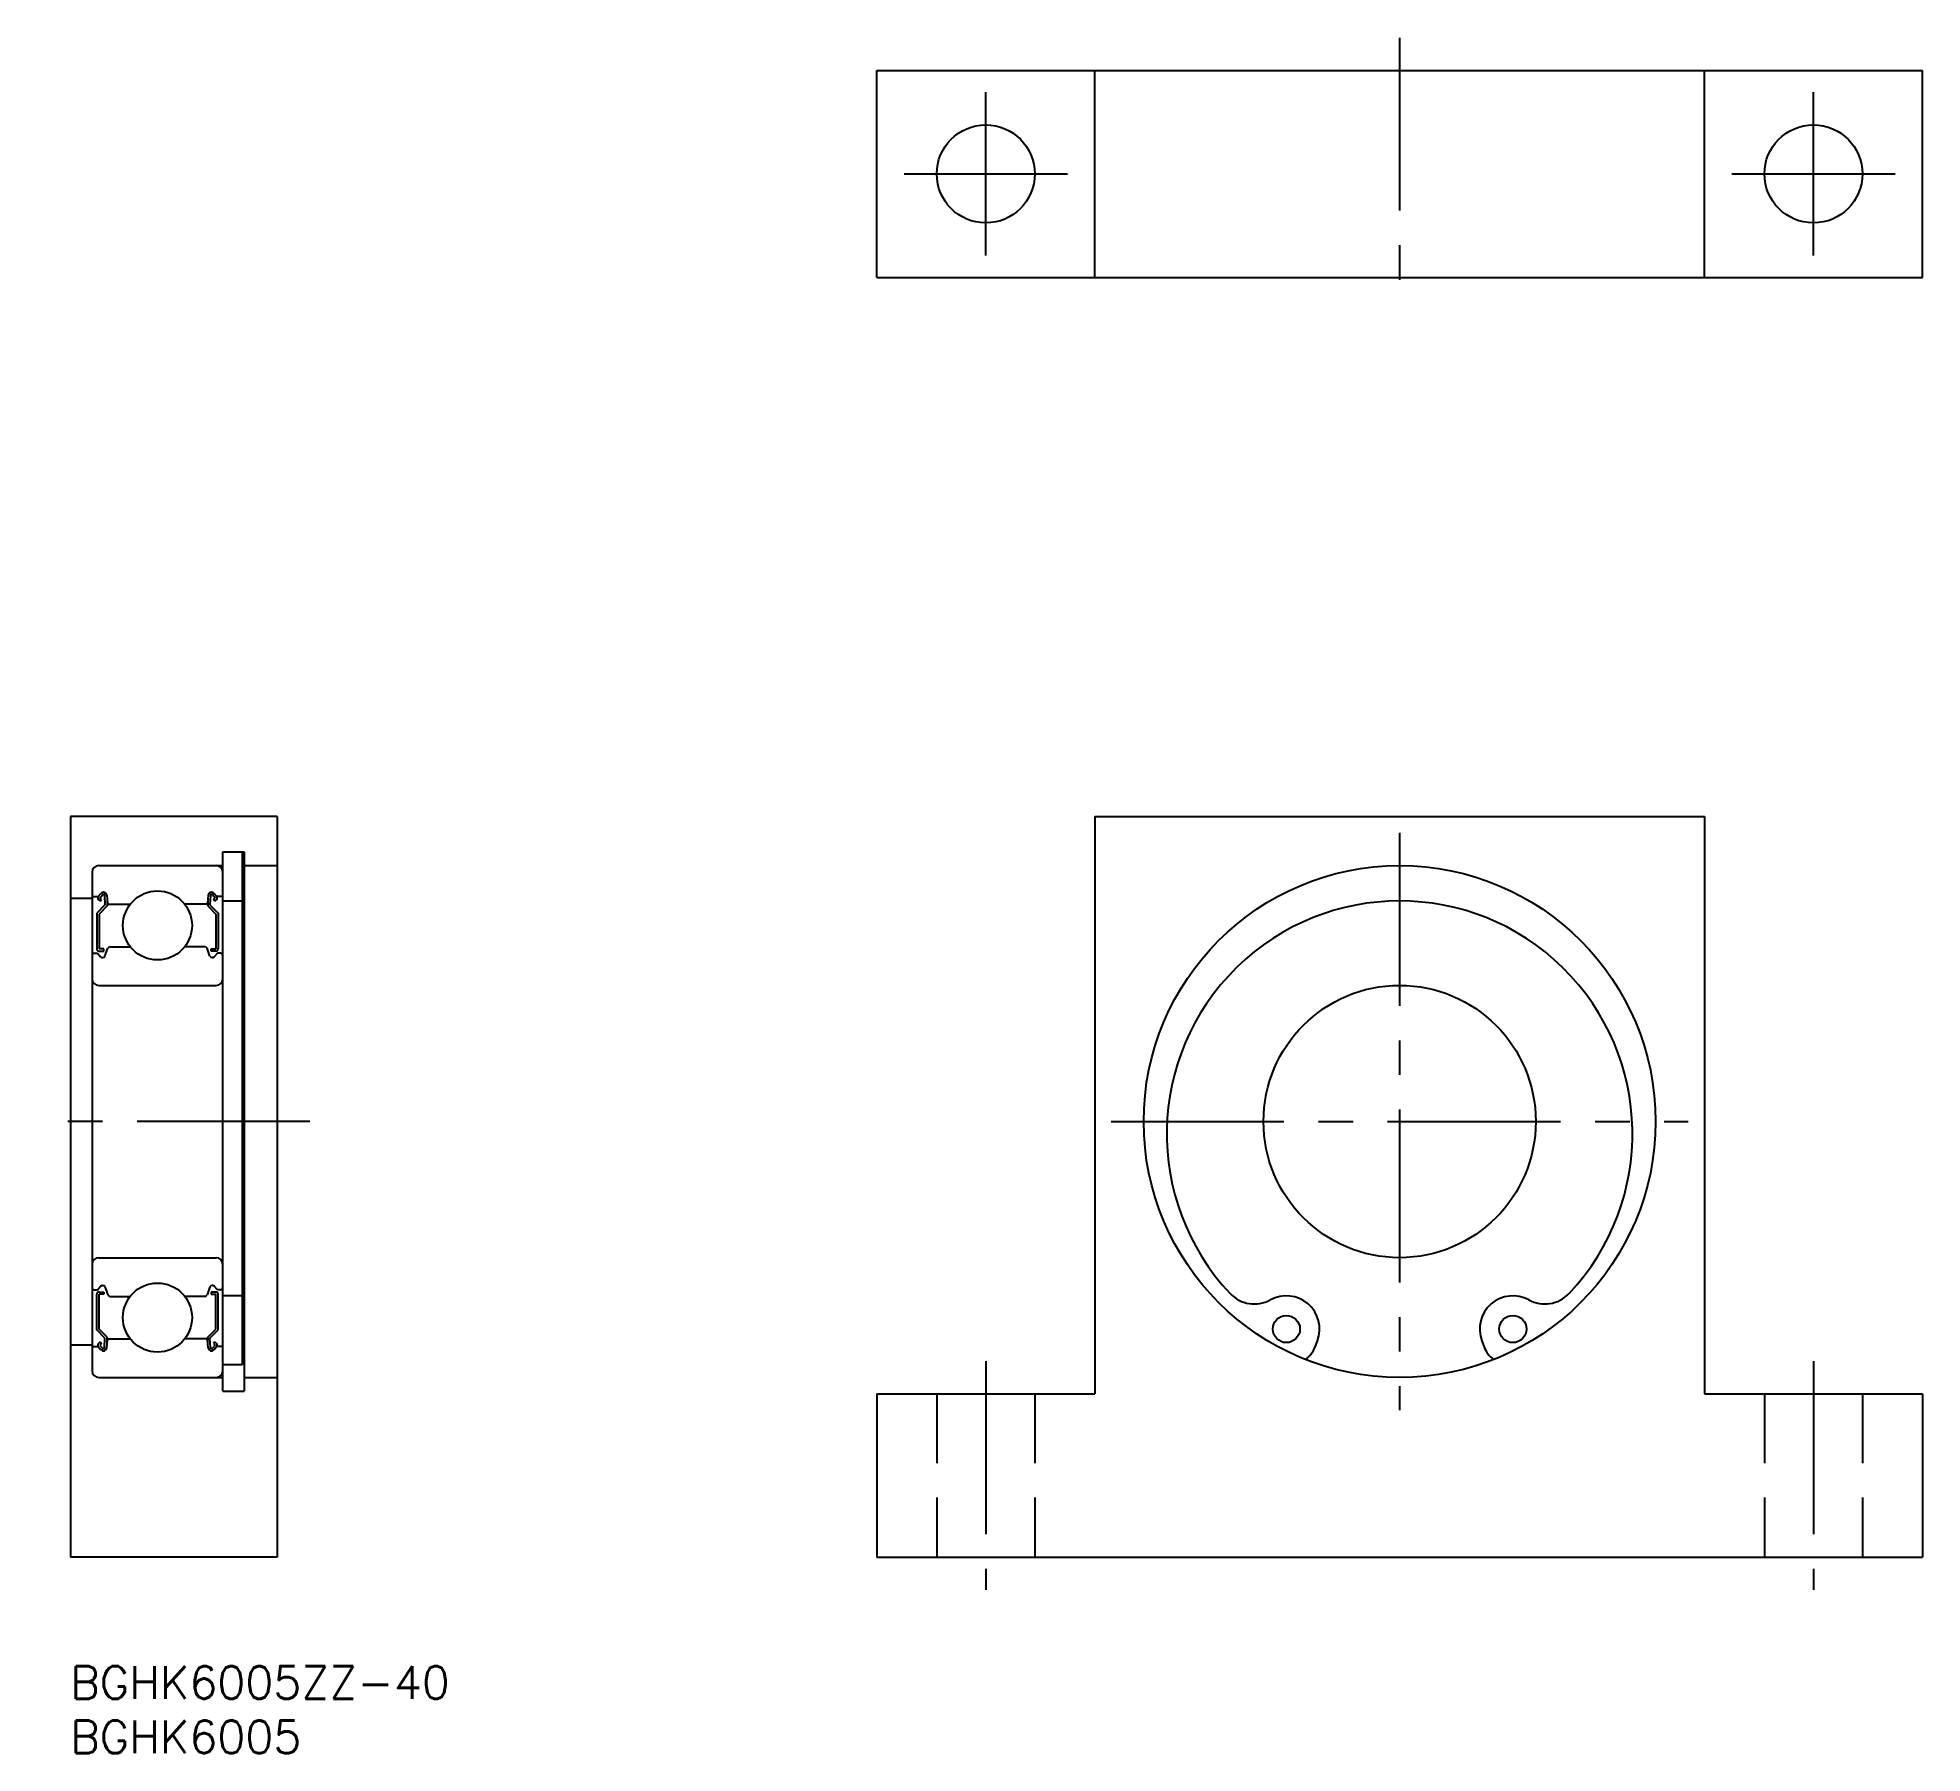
# Model space of a CAD drawing. Extents: x -3 to 170, y -8 to 150.
import ezdxf

# ---------------------------------------------------------------- set-up
doc = ezdxf.new("R2010")
doc.units = 0
doc.header["$LTSCALE"] = 0.5
doc.linetypes.add('CENTER', pattern=[50.8, 31.75, -6.35, 6.35, -6.35])
doc.linetypes.add('DASHED', pattern=[19.05, 12.7, -6.35])
for name, color, linetype in [('MSM_CENTER', 1, 'CENTER'), ('MSM_CONTINUOUS', 7, 'CONTINUOUS'), ('MSM_DASHED', 4, 'DASHED'), ('MSM_PART_NUMBER', 7, 'CONTINUOUS')]:
    doc.layers.add(name, color=color, linetype=linetype)
doc.styles.get("Standard").update_dxf_attribs({"font": 'txt.shx', "height": 3, "bigfont": 'bigfont.shx'})

# ---------------------------------------------------------------- blocks, each defined once
blk = doc.blocks.new('*U5')
at = {"layer": 'MSM_PART_NUMBER'}
blk.add_text('BGHK6005ZZ-40', height=3, dxfattribs=at).set_placement((0, -3))
blk = doc.blocks.new('*U6')
at = {"layer": 'MSM_PART_NUMBER'}
blk.add_text('BGHK6005', height=3, dxfattribs=at).set_placement((0, -8))

msp = doc.modelspace()

# ---------------------------------------------------------------- linework, layer by layer
at = {"layer": 'MSM_CENTER'}
for p, q in [((122.06, 149.5), (122.06, 124.5)), ((84.06, 129.5), (84.06, 144.5)), ((160.06, 129.5), (160.06, 144.5)), ((76.56, 137), (91.56, 137)), ((152.56, 137), (167.56, 137)), ((122.06, 76.5), (122.06, 23.5)), ((22, 50), (-3, 50)), ((95.56, 50), (148.56, 50)), ((84.06, 28), (84.06, 7)), ((160.06, 28), (160.06, 7))]:
    msp.add_line(p, q, dxfattribs=at)
at = {"layer": 'MSM_CONTINUOUS'}
for p, q in [((74.06, 146.5), (170.06, 146.5)), ((74.06, 127.5), (74.06, 146.5)), ((94.06, 127.5), (94.06, 146.5)), ((150.06, 127.5), (150.06, 146.5)), ((170.06, 127.5), (170.06, 146.5)), ((74.06, 127.5), (170.06, 127.5)), ((0, 78), (0, 10)), ((19, 78), (0, 78)), ((19, 78), (19, 10)), ((94.06, 78), (94.06, 25)), ((94.06, 78), (150.06, 78)), ((150.06, 78), (150.06, 25)), ((14, 25.25), (14, 74.75)), ((14, 74.75), (15.95, 74.75)), ((15.8, 27.68, 1.25), (15.8, 74.75, 1.25)), ((15.95, 74.75), (15.95, 25.25)), ((2, 72.9), (2, 27.1)), ((2.6, 73.5), (14, 73.5)), ((15.95, 73.5), (19, 73.5)), ((0, 70.5), (2, 70.5)), ((2.1, 70.65), (2.56, 70.65)), ((3.18, 69.88), (2.43, 69.13)), ((2.56, 70.65), (2.81, 70.95)), ((2.74, 70.24), (2.58, 70.37)), ((3.38, 69.8), (2.63, 69.05)), ((2.71, 70.52), (2.96, 70.82)), ((2.87, 70.39), (2.71, 70.52)), ((2.74, 70.24), (2.87, 70.39)), ((3.14, 70.76), (3.18, 69.88)), ((3.34, 70.78), (3.4, 70.04)), ((3.38, 70.27), (3.38, 69.8)), ((3.5, 69.95), (5.49, 69.95)), ((12.5, 69.95), (10.51, 69.95)), ((12.66, 70.78), (12.6, 70.04)), ((12.62, 70.27), (12.62, 69.8)), ((12.62, 69.8), (13.37, 69.05)), ((12.86, 70.76), (12.82, 69.88)), ((12.82, 69.88), (13.57, 69.13)), ((13.29, 70.52), (13.04, 70.82)), ((13.13, 70.39), (13.29, 70.52)), ((13.26, 70.24), (13.13, 70.39)), ((13.44, 70.65), (13.19, 70.95)), ((13.26, 70.24), (13.42, 70.37)), ((13.9, 70.65), (13.44, 70.65)), ((14, 70.25), (15.8, 70.25)), ((2.43, 69.13), (2.43, 65.85)), ((2.63, 69.05), (2.63, 65.85)), ((13.37, 69.05), (13.37, 65.85)), ((13.57, 69.13), (13.57, 65.85)), ((3.08, 65.85), (2.63, 65.85)), ((3.08, 65.65), (3.08, 65.85)), ((3.18, 65.18), (3.45, 65.92)), ((3.64, 66.05), (5.49, 66.05)), ((12.36, 66.05), (10.51, 66.05)), ((12.82, 65.18), (12.55, 65.92)), ((12.92, 65.65), (12.92, 65.85)), ((12.92, 65.85), (13.37, 65.85)), ((2.2, 65.45), (2.5, 65.45)), ((2.5, 65.45), (2.78, 65.12)), ((2.63, 65.65), (3.08, 65.65)), ((2.93, 65.05), (2.99, 65.05)), ((13.37, 65.65), (12.92, 65.65)), ((13.07, 65.05), (13.01, 65.05)), ((13.5, 65.45), (13.22, 65.12)), ((13.8, 65.45), (13.5, 65.45)), ((2.6, 62.5), (13.4, 62.5)), ((0, 44), (0, 44)), ((2.6, 37.5), (13.4, 37.5)), ((2.5, 34.55), (2.78, 34.88)), ((2.93, 34.95), (2.99, 34.95)), ((3.18, 34.82), (3.45, 34.08)), ((12.82, 34.82), (12.55, 34.08)), ((13.07, 34.95), (13.01, 34.95)), ((13.5, 34.55), (13.22, 34.88)), ((2.2, 34.55), (2.5, 34.55)), ((2.43, 30.87), (2.43, 34.15)), ((2.63, 34.35), (3.08, 34.35)), ((2.63, 30.95), (2.63, 34.15)), ((3.08, 34.15), (2.63, 34.15)), ((3.08, 34.35), (3.08, 34.15)), ((3.64, 33.95), (5.49, 33.95)), ((12.36, 33.95), (10.51, 33.95)), ((12.92, 34.35), (12.92, 34.15)), ((13.37, 34.35), (12.92, 34.35)), ((12.92, 34.15), (13.37, 34.15)), ((13.37, 30.95), (13.37, 34.15)), ((13.8, 34.55), (13.5, 34.55)), ((13.57, 30.87), (13.57, 34.15)), ((15.8, 34), (14, 34)), ((0, 29.5), (2, 29.5)), ((3.18, 30.12), (2.43, 30.87)), ((2.74, 29.76), (2.58, 29.63)), ((3.38, 30.2), (2.63, 30.95)), ((2.87, 29.61), (2.71, 29.48)), ((2.71, 29.48), (2.96, 29.18)), ((2.74, 29.76), (2.87, 29.61)), ((3.14, 29.24), (3.18, 30.12)), ((3.34, 29.22), (3.4, 29.96)), ((3.38, 29.73), (3.38, 30.2)), ((3.5, 30.05), (5.49, 30.05)), ((12.5, 30.05), (10.51, 30.05)), ((12.66, 29.22), (12.6, 29.96)), ((12.62, 30.2), (13.37, 30.95)), ((12.62, 29.73), (12.62, 30.2)), ((12.82, 30.12), (13.57, 30.87)), ((12.86, 29.24), (12.82, 30.12)), ((13.29, 29.48), (13.04, 29.18)), ((13.26, 29.76), (13.13, 29.61)), ((13.13, 29.61), (13.29, 29.48)), ((13.26, 29.76), (13.42, 29.63)), ((114.29, 29.3), (114.51, 29.88)), ((129.6, 29.88), (129.82, 29.3)), ((2.1, 29.35), (2.56, 29.35)), ((2.56, 29.35), (2.81, 29.05)), ((13.44, 29.35), (13.19, 29.05)), ((13.9, 29.35), (13.44, 29.35)), ((2.6, 26.5), (14, 26.5)), ((5.5, 26.5), (5.5, 26.5)), ((14, 27.68), (15.8, 27.68)), ((15.95, 26.5), (19, 26.5)), ((14, 25.25), (15.95, 25.25)), ((74.06, 25), (94.06, 25)), ((74.06, 25), (74.06, 10)), ((150.06, 25), (170.06, 25)), ((170.06, 25), (170.06, 10)), ((19, 10), (0, 10)), ((74.06, 10), (170.06, 10))]:
    msp.add_line(p, q, dxfattribs=at)
for centre, radius in [((84.06, 137), 4.5), ((160.06, 137), 4.5), ((122.06, 50), 23.5), ((8, 68), 3.17), ((122.06, 50), 12.5), ((8, 32), 3.17), ((111.66, 30.95), 1.25), ((132.46, 30.95), 1.25)]:
    msp.add_circle(centre, radius, dxfattribs=at)
for centre, radius, start, end in [((2.6, 72.9), 0.6, 90, 180), ((13.4, 72.9), 0.6, 0, 90), ((3.04, 70.75), 0.3, 4.9967, 140.0012), ((12.96, 70.75), 0.3, 39.9988, 175.0033), ((2.1, 70.75), 0.1, 180, 270), ((2.71, 70.52), 0.2, 140.0012, 230.0863), ((3.04, 70.75), 0.1, 2.8198, 140.0023), ((3.5, 70.05), 0.1, 184.9967, 270), ((12.5, 70.05), 0.1, 270, 355.0033), ((12.96, 70.75), 0.1, 39.9977, 177.1802), ((13.29, 70.52), 0.2, 309.9137, 39.9988), ((13.9, 70.75), 0.1, 270, 0), ((122.06, 48.87), 21.38, 316.6826, 223.3174), ((2.63, 65.85), 0.2, 180, 270), ((3.64, 65.85), 0.2, 90, 159.9921), ((12.36, 65.85), 0.2, 20.0079, 90), ((13.37, 65.85), 0.2, 270, 0), ((2.2, 65.25), 0.2, 90, 180), ((2.93, 65.25), 0.2, 219.9945, 270), ((2.99, 65.25), 0.2, 270, 339.9921), ((13.01, 65.25), 0.2, 200.0079, 270), ((13.07, 65.25), 0.2, 270, 320.0055), ((13.8, 65.25), 0.2, 0, 90), ((2.6, 63.1), 0.6, 180, 270), ((13.4, 63.1), 0.6, 270, 0), ((2.6, 36.9), 0.6, 90, 180), ((13.4, 36.9), 0.6, 0, 90), ((2.2, 34.75), 0.2, 180, 270), ((2.93, 34.75), 0.2, 90, 140.0055), ((2.99, 34.75), 0.2, 20.0079, 90), ((13.01, 34.75), 0.2, 90, 159.9921), ((13.07, 34.75), 0.2, 39.9945, 90), ((13.8, 34.75), 0.2, 270, 0), ((2.63, 34.15), 0.2, 90, 180), ((3.64, 34.15), 0.2, 200.0079, 270), ((12.36, 34.15), 0.2, 270, 339.9921), ((13.37, 34.15), 0.2, 0, 90), ((108.72, 36.3), 3.05, 223.3174, 298.7349), ((111.66, 30.95), 3.05, 339.4426, 118.7349), ((132.46, 30.95), 3.05, 61.2651, 200.5574), ((135.39, 36.3), 3.05, 241.2651, 316.6826), ((2.71, 29.48), 0.2, 129.9137, 219.9988), ((3.5, 29.95), 0.1, 90, 175.0033), ((12.5, 29.95), 0.1, 4.9967, 90), ((13.29, 29.48), 0.2, 320.0012, 50.0863), ((2.1, 29.25), 0.1, 90, 180), ((3.04, 29.25), 0.3, 219.9988, 355.0033), ((3.04, 29.25), 0.1, 219.9977, 357.1802), ((12.96, 29.25), 0.3, 184.9967, 320.0012), ((12.96, 29.25), 0.1, 182.8198, 320.0023), ((13.9, 29.25), 0.1, 0, 90), ((111.95, 30.18), 2.5, 305.7418, 339.4426), ((132.16, 30.18), 2.5, 200.5574, 234.2582), ((2.6, 27.1), 0.6, 180, 270), ((13.4, 27.1), 0.6, 270, 0)]:
    msp.add_arc(centre, radius, start, end, dxfattribs=at)
at = {"layer": 'MSM_DASHED'}
for p, q in [((79.56, 25), (79.56, 10)), ((88.56, 25), (88.56, 10)), ((155.56, 25), (155.56, 10)), ((164.56, 25), (164.56, 10))]:
    msp.add_line(p, q, dxfattribs=at)

# ---------------------------------------------------------------- block references
at = {"layer": 'MSM_CONTINUOUS'}
for name in ['*U5', '*U6']:
    msp.add_blockref(name, (0, 0), dxfattribs=at)

doc.saveas('drawing.dxf')
